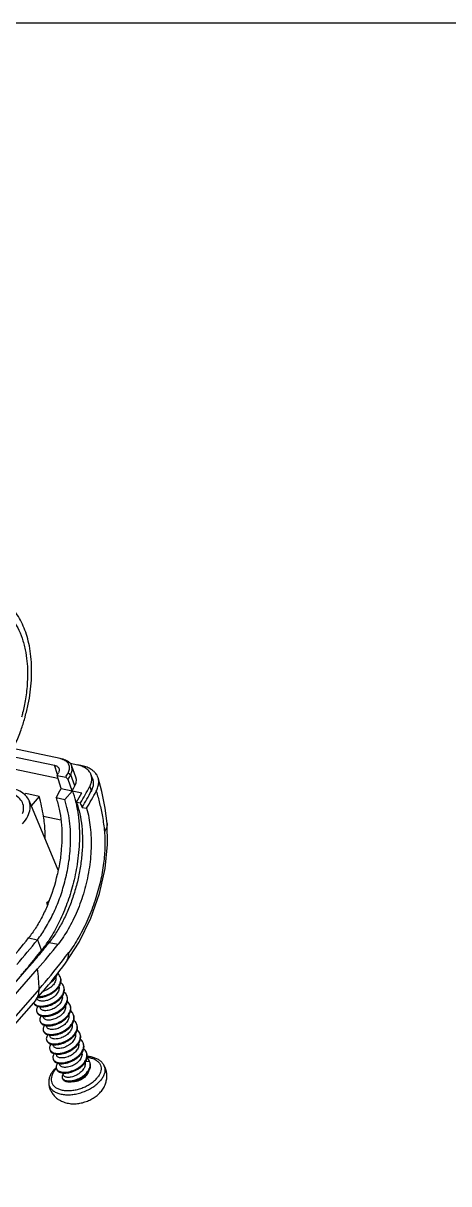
# Model space of a CAD drawing. Header units: millimetres. Extents: x 1786 to 4177, y -2705 to -1639.
# Drawn here: x 3556.9 to 3589.2, y -1758.6 to -1670.7 of the extents above; entities that cross this region are included whole.
import ezdxf

# ---------------------------------------------------------------- set-up
doc = ezdxf.new("R2010")
doc.units = ezdxf.units.MM
doc.layers.add('06___PRT_ALL_SURFS', color=7, linetype='Continuous')
doc.layers.add('3_ALL_AXES', color=7, linetype='Continuous')

# ---------------------------------------------------------------- blocks, each defined once
blk = doc.blocks.new('*u190')
at = {"color": 7, "linetype": 'Continuous'}
for p, q in [((64.61, 26.22, 0), (68.62, 25.37, 0)), ((69.13, 25.96, 0), (64.93, 26.85, 0)), ((63.99, 25.27, 0), (68.94, 24.22, 0)), ((68.89, 24.54, 0), (68.62, 25.37, 0)), ((70.7, 25.39, 0), (70.03, 25.53, 0)), ((70.53, 24.32, 0), (70.17, 25.3, 0)), ((71.1, 25.31, 0), (70.7, 25.4, 0)), ((68.86, 24.47, 0), (69.63, 24.31, 0)), ((69.22, 23.31, 0), (68.86, 24.47, 0)), ((69.85, 24.11, 0), (69.63, 24.31, 0)), ((69.84, 24.69, 0), (70.08, 24.53, 0)), ((70.2, 23.1, 0), (69.85, 24.11, 0)), ((70.44, 23.54, 0), (70.08, 24.53, 0)), ((72.03, 24.2, 0), (71.88, 24.57, 0)), ((65.98, 22.74, 0), (66.09, 22.86, 0)), ((67.28, 22.6, 0), (66.09, 22.86, 0)), ((69.22, 23.31, 0), (70.2, 23.1, 0)), ((69.54, 22.32, 0), (70.25, 23.09, 0)), ((70.25, 23.09, 0), (71.06, 22.92, 0)), ((71.77, 23.46, 0), (71.93, 23.08, 0)), ((68.96, 16.04, 0), (66.36, 22.24, 0)), ((67.28, 22.6, 0), (66.55, 21.77, 0)), ((68.77, 22.49, 0), (69.54, 22.32, 0)), ((70.59, 22.1, 0), (70.96, 22.02, 0)), ((67.65, 20.83, 0), (69.2, 20.51, 0)), ((71.11, 21.62, 0), (71.49, 21.54, 0)), ((73.37, 18.33, 0), (73.33, 20.2, 0)), ((73.33, 20.2, 0), (73.33, 20.19, 0)), ((68.08, 13.11, 0), (67.94, 13.14, 0)), ((68.02, 12.94, 0), (67.94, 13.14, 0)), ((66.32, 10, 0), (67.11, 9.83, 0)), ((68.17, 9.6, 0), (68.95, 9.44, 0)), ((9.29, -57.79, 0), (66.35, 7.41, 0)), ((10.07, -57.96, 0), (67.13, 7.25, 0)), ((69.62, 7.75, 0), (69.62, 7.76, 0)), ((67.26, 5.44, 0), (10.21, -59.76, 0)), ((66.96, 4.47, 0), (9.9, -60.73, 0)), ((66.77, 4.26, 0), (66.79, 4.2, 0)), ((67.05, 3.43, 0), (67.08, 3.36, 0)), ((67.34, 2.59, 0), (67.37, 2.52, 0)), ((67.63, 1.75, 0), (67.66, 1.67, 0)), ((67.93, 0.91, 0), (67.95, 0.83, 0)), ((68.22, 0.07, 0), (68.24, -0.01, 0)), ((68.51, -0.78, 0), (68.53, -0.85, 0)), ((71.43, -0.98, 0), (71.76, -1, 0)), ((71.78, -1.06, 0), (71.76, -1, 0)), ((68.8, -1.62, 0), (68.83, -1.69, 0)), ((71.81, -1.13, 0), (71.78, -1.06, 0)), ((69.32, -2.46, 0), (69.35, -2.54, 0))]:
    blk.add_line(p, q, dxfattribs=at)
at = {"color": 7, "linetype": 'Continuous', "elevation": 0}
for points in [[(73.33, 20.19), (73.16, 21.54), (72.85, 23.05), (72.51, 24.26)], [(69.62, 7.75), (70.82, 9.61), (71.86, 11.76), (72.63, 13.96), (73.14, 16.17), (73.37, 18.33)]]:
    blk.add_lwpolyline(points, dxfattribs=at)
at = {"color": 7, "linetype": 'Continuous'}
for centre, radius, start, end in [((33.32, 43.75, 0), 40.43, 331.5228, 331.909), ((33.52, 44.07, 0), 41.17, 331.2989, 331.9086), ((33.62, 43.99, 0), 41.33, 331.2482, 331.9085), ((32.89, 43.04, 0), 41.35, 330.192, 331.4978), ((33.99, 42.99, 0), 41.32, 331.2191, 331.9087), ((60.85, 19.84, 0), 9.95, 13.5026, 19.0468), ((33.07, 43.99, 0), 43.44, 329.735, 330.9811), ((33.4, 44.01, 0), 43.52, 329.6462, 331.8259), ((33.53, 43.65, 0), 43.55, 329.6273, 331.8252), ((33.95, 43.63, 0), 43.56, 329.5274, 331.8291), ((43.64, 16.73, 0), 24.36, 9.6899, 13.9459), ((60.24, 19.69, 0), 10.58, 13.1129, 13.5535), ((60.58, 17.9, 0), 11.16, 19.4731, 21.6444), ((52.65, 19.39, 0), 16.67, 337.9521, 347.0956), ((64.62, 16.96, 0), 5.07, 311.03, 314.5108), ((53.58, 19.03, 0), 15.67, 337.2417, 337.7035), ((53.5, 19.06, 0), 15.75, 337.7033, 337.8875), ((23.3, 43.88, 0), 54.76, 318.793, 321.7732), ((23.17, 44.51, 0), 55.97, 318.7997, 321.7164), ((23.55, 45.4, 0), 57.92, 318.7952, 321.6151), ((58.35, 16.13, 0), 11.66, 321.4472, 326.3842), ((24.66, 43.99, 0), 55.46, 320.6303, 321.6778), ((22.56, 45.73, 0), 58.18, 318.8095, 320.2225), ((23.74, 44.75, 0), 56.66, 320.227, 320.6325), ((27.17, 40.79, 0), 53.44, 322.1105, 323.0921), ((43.16, 4.56, 0), 24.12, 2.1081, 6.4118), ((24.34, 43.03, 0), 57.05, 318.7907, 322.0808), ((25.04, 41.26, 0), 55.77, 319.6856, 323.0706), ((67.54, 7.34, 0), 1.4, 326.7301, 329.0974), ((68.49, 6.29, 0), 0.7, 12.4725, 19.0524), ((22.37, 43.49, 0), 59.24, 318.8125, 319.7146), ((68.79, 5.45, 0), 0.701, 12.4752, 19.0479), ((67.11, 4.4, 0), 0.377, 202.1196, 211.4695), ((67.11, 4.4, 0), 0.374, 211.4739, 213.1901), ((69.08, 4.61, 0), 0.702, 12.4783, 19.0446), ((67.25, 4.54, 0), 0.572, 233.9597, 239.859), ((67.41, 3.56, 0), 0.378, 199.2258, 211.454), ((67.41, 3.56, 0), 0.376, 211.4494, 213.7022), ((69.37, 3.77, 0), 0.703, 12.4816, 19.0423), ((69.66, 2.92, 0), 0.704, 12.4853, 19.0411), ((67.7, 2.72, 0), 0.378, 199.2484, 214.2264), ((69.95, 2.08, 0), 0.705, 12.489, 19.041), ((67.99, 1.88, 0), 0.379, 199.269, 211.4601), ((67.99, 1.88, 0), 0.381, 211.4379, 214.7491), ((70.24, 1.24, 0), 0.705, 12.4928, 19.0418), ((68.28, 1.03, 0), 0.379, 199.2873, 211.4673), ((68.29, 1.04, 0), 0.383, 211.4368, 215.2705), ((68.57, 0.19, 0), 0.379, 199.303, 211.4768), ((70.53, 0.4, 0), 0.706, 12.4966, 19.0434), ((68.58, 0.19, 0), 0.385, 211.4385, 215.7905), ((68.87, -0.65, 0), 0.379, 199.3158, 211.4884), ((68.87, -0.65, 0), 0.387, 211.4429, 216.3092), ((69.82, 0.64, 0), 1.47, 326.0348, 326.7486), ((70.11, -0.21, 0), 1.47, 326.2743, 326.7498), ((70.82, -0.45, 0), 0.706, 12.5003, 19.046), ((69.16, -1.49, 0), 0.378, 199.3256, 211.5017), ((69.17, -1.49, 0), 0.389, 211.4496, 216.8267), ((71.13, -1.28, 0), 0.688, 9.2025, 19.0634), ((69.61, -2.35, 0), 0.31, 215.1002, 218.044)]:
    blk.add_arc(centre, radius, start, end, dxfattribs=at)
for points, start_tangent, end_tangent in [([(65.99, 29.57, 0), (66.02, 29.69, 0), (66.29, 30.8, 0), (66.47, 31.88, 0), (66.57, 32.96, 0), (66.59, 34.03, 0), (66.53, 35.06, 0), (66.39, 36, 0), (66.19, 36.83, 0), (65.93, 37.58, 0), (65.6, 38.28, 0), (65.2, 38.93, 0), (64.7, 39.5, 0), (64.16, 39.95, 0), (63.57, 40.27, 0), (63.08, 40.43, 0)], (0.271555, 0.962423), (-0.97355, 0.228472)), ([(59.24, 38.04, 0), (59.37, 38.18, 0), (59.5, 38.32, 0), (59.64, 38.46, 0), (59.78, 38.59, 0), (59.93, 38.72, 0), (60.08, 38.85, 0), (60.23, 38.96, 0), (60.38, 39.06, 0), (60.54, 39.16, 0), (60.71, 39.26, 0), (60.89, 39.36, 0), (61.09, 39.45, 0), (61.32, 39.54, 0), (61.56, 39.61, 0), (61.83, 39.67, 0), (62.12, 39.71, 0), (62.44, 39.72, 0), (62.79, 39.68, 0), (63.17, 39.6, 0), (63.57, 39.44, 0), (64, 39.2, 0), (64.45, 38.83, 0), (64.9, 38.32, 0), (65.35, 37.61, 0), (65.74, 36.7, 0), (66.02, 35.66, 0), (66.18, 34.63, 0), (66.23, 33.68, 0), (66.21, 32.8, 0), (66.15, 32, 0), (66.05, 31.28, 0), (65.93, 30.62, 0), (65.79, 30.04, 0), (65.69, 29.66, 0)], (0.658258, 0.752792), (-0.268033, -0.96341)), ([(63.94, 25.15, 0), (64.5, 26.02, 0), (65.16, 27.3, 0), (65.66, 28.52, 0), (65.99, 29.57, 0)], (0.58162, 0.813461), (0.271555, 0.962423)), ([(69.29, 25.91, 0), (69.13, 25.96, 0)], (-0.953505, 0.301378), (-0.97824, 0.207477)), ([(69.51, 25.82, 0), (69.29, 25.91, 0)], (-0.886041, 0.463607), (-0.953505, 0.301378)), ([(70.17, 25.3, 0), (70.02, 25.55, 0), (69.71, 25.78, 0), (69.3, 25.93, 0)], (-0.350646, 0.936508), (-0.97824, 0.207477)), ([(68.62, 25.37, 0), (68.75, 25.33, 0), (68.86, 25.28, 0), (68.94, 25.21, 0), (69.01, 25.12, 0), (69.03, 25.06, 0)], (0.97824, -0.207477), (0.307245, -0.95163)), ([(69.03, 25.06, 0), (69.04, 25.03, 0), (69.05, 24.93, 0), (69.03, 24.82, 0), (68.99, 24.71, 0)], (0.307245, -0.95163), (-0.470866, -0.882205)), ([(69.84, 24.69, 0), (69.96, 25.03, 0), (69.94, 25.34, 0), (69.79, 25.62, 0), (69.51, 25.82, 0)], (0.470866, 0.882205), (-0.886041, 0.463607)), ([(70.08, 24.53, 0), (70.2, 24.91, 0), (70.18, 25.25, 0), (70.17, 25.3, 0)], (0.470866, 0.882205), (-0.350646, 0.936508)), ([(71.07, 25.28, 0), (70.7, 25.39, 0)], (-0.932203, 0.361935), (-0.97824, 0.207477)), ([(71.39, 25.12, 0), (71.07, 25.28, 0)], (-0.844874, 0.534966), (-0.932203, 0.361935)), ([(72.11, 24.85, 0), (71.91, 25, 0), (71.54, 25.19, 0), (71.1, 25.31, 0)], (-0.759637, 0.650348), (-0.97824, 0.207477)), ([(71.88, 24.57, 0), (71.83, 24.67, 0), (71.65, 24.92, 0), (71.39, 25.12, 0)], (-0.386363, 0.922347), (-0.844874, 0.534966)), ([(72.51, 24.26, 0), (72.42, 24.48, 0), (72.2, 24.76, 0), (72.11, 24.85, 0)], (-0.304212, 0.952605), (-0.759637, 0.650348)), ([(70.44, 23.54, 0), (70.57, 23.91, 0), (70.55, 24.27, 0), (70.53, 24.32, 0)], (0.470866, 0.882205), (-0.350177, 0.936684)), ([(71.77, 23.46, 0), (71.9, 23.79, 0), (71.96, 24.1, 0), (71.93, 24.4, 0), (71.88, 24.57, 0)], (0.471902, 0.881651), (-0.386363, 0.922347)), ([(71.93, 23.08, 0), (72.06, 23.41, 0), (72.12, 23.72, 0), (72.09, 24.02, 0), (72.03, 24.2, 0)], (0.471902, 0.881651), (-0.386759, 0.922181)), ([(72.35, 23.07, 0), (72.5, 23.44, 0), (72.57, 23.81, 0), (72.54, 24.16, 0), (72.51, 24.26, 0)], (0.471977, 0.881611), (-0.304212, 0.952605)), ([(65.79, 21.07, 0), (65.87, 21.4, 0), (65.82, 21.93, 0), (65.55, 22.38, 0), (65.09, 22.73, 0), (64.45, 22.95, 0), (63.69, 23.03, 0), (62.85, 22.96, 0), (62, 22.74, 0)], (0.326978, 0.945032), (-0.947521, -0.319692)), ([(66.36, 22.24, 0), (66.08, 22.66, 0), (65.53, 23.07, 0), (64.78, 23.33, 0), (63.88, 23.42, 0), (62.9, 23.34, 0), (62.36, 23.22, 0)], (-0.389768, 0.920913), (-0.968193, -0.250206)), ([(72.35, 23.07, 0), (72.65, 21.98, 0), (72.9, 20.8, 0), (73.08, 19.46, 0)], (0.302617, -0.953112), (0.096736, -0.99531)), ([(65.79, 20.17, 0), (66.25, 20.84, 0), (66.45, 21.5, 0), (66.4, 22.13, 0), (66.36, 22.24, 0)], (0.658501, 0.75258), (-0.389768, 0.920913)), ([(67.11, 9.83, 0), (67.84, 10.9, 0), (68.51, 12.14, 0), (69.09, 13.51, 0), (69.54, 14.98, 0), (69.89, 16.6, 0), (70.06, 18.42, 0), (70.06, 19.4, 0), (69.97, 20.42, 0), (69.8, 21.39, 0), (69.54, 22.32, 0)], (0.619218, 0.785219), (-0.327217, 0.944949)), ([(70.54, 22.09, 0), (70.55, 22.03, 0), (70.75, 20.92, 0), (70.81, 20.34, 0), (70.84, 19.77, 0), (70.85, 18.65, 0), (70.65, 16.57, 0), (70.27, 14.72, 0), (69.74, 13.05, 0), (69.09, 11.49, 0), (68.32, 10.08, 0), (68.06, 9.68, 0)], (0.226876, -0.973924), (-0.554727, -0.832033)), ([(70.59, 22.1, 0), (70.88, 21.06, 0), (71.06, 19.94, 0), (71.13, 18.74, 0), (71.08, 17.5, 0), (70.92, 16.24, 0), (70.67, 14.98, 0), (70.31, 13.75, 0), (69.88, 12.58, 0), (69.37, 11.48, 0), (68.79, 10.48, 0), (68.17, 9.6, 0)], (0.327214, -0.94495), (-0.620047, -0.784565)), ([(68.77, 22.49, 0), (69.05, 21.45, 0), (69.23, 20.33, 0), (69.29, 19.13, 0), (69.24, 17.89, 0), (69.08, 16.63, 0), (68.89, 15.67, 0)], (0.327214, -0.94495), (-0.223614, -0.974678)), ([(67.8, 18.81, 0), (67.8, 18.83, 0), (67.79, 19.52, 0), (67.74, 20.19, 0), (67.65, 20.83, 0)], (0.019543, 0.999809), (-0.168947, 0.985625)), ([(71.49, 21.54, 0), (71.82, 19.85, 0), (71.89, 17.98, 0), (71.7, 16.05, 0), (71.27, 14.15, 0), (70.64, 12.37, 0), (69.85, 10.78, 0), (68.95, 9.44, 0)], (0.280879, -0.959743), (-0.620672, -0.78407)), ([(73.33, 20.19, 0), (73.31, 19.91, 0), (73.08, 19.46, 0)], (0.088616, -0.996066), (-0.615323, -0.788275)), ([(73.08, 19.46, 0), (73.12, 18.13, 0), (73.01, 16.64, 0), (72.72, 15.03, 0), (72.25, 13.35, 0), (71.61, 11.67, 0), (70.8, 10.07, 0), (69.9, 8.69, 0)], (0.096645, -0.995319), (-0.600457, -0.799657)), ([(68.03, 12.97, 0), (67.52, 11.87, 0), (66.94, 10.87, 0), (66.32, 10, 0)], (-0.38685, -0.922143), (-0.618475, -0.785804)), ([(67.11, 9.83, 0), (67.23, 9.51, 0), (67.35, 9.19, 0), (67.47, 8.87, 0)], (0.356979, -0.934112), (0.356579, -0.934265)), ([(69.62, 7.76, 0), (69.81, 8.11, 0), (69.9, 8.69, 0)], (0.598633, 0.801023), (-0.01785, 0.999841)), ([(68.23, 5.97, 0), (68.31, 6.03, 0), (68.53, 6.22, 0), (68.71, 6.43, 0), (68.77, 6.53, 0)], (0.822022, 0.569456), (0.516844, 0.85608)), ([(68.45, 6.26, 0), (68.5, 6.3, 0), (68.68, 6.51, 0), (68.72, 6.57, 0)], (0.729303, 0.684191), (0.548406, 0.836212)), ([(68.74, 6.48, 0), (68.75, 6.43, 0), (68.74, 6.26, 0), (68.69, 6.09, 0), (68.59, 5.91, 0)], (0.183674, -0.982987), (-0.559309, -0.828959)), ([(68.77, 6.53, 0), (68.84, 6.65, 0), (68.89, 6.8, 0)], (0.516844, 0.85608), (0.287214, 0.957866)), ([(69.16, 6.52, 0), (69.15, 6.53, 0), (69.05, 6.72, 0), (68.92, 6.85, 0)], (-0.326789, 0.945097), (-0.763893, 0.645343)), ([(69.01, 5.72, 0), (69.1, 5.89, 0), (69.18, 6.12, 0), (69.19, 6.33, 0), (69.18, 6.44, 0)], (0.548411, 0.836209), (-0.216309, 0.976325)), ([(69.06, 5.69, 0), (69.13, 5.82, 0), (69.2, 6.04, 0), (69.22, 6.26, 0), (69.18, 6.44, 0)], (0.516717, 0.856157), (-0.326789, 0.945097)), ([(66.96, 4.05, 0), (67.07, 3.99, 0), (67.28, 3.94, 0), (67.52, 3.93, 0), (67.79, 3.96, 0), (68.07, 4.02, 0), (68.35, 4.13, 0), (68.62, 4.27, 0), (68.87, 4.43, 0), (69.09, 4.63, 0), (69.27, 4.84, 0), (69.4, 5.06, 0), (69.47, 5.28, 0), (69.49, 5.49, 0), (69.47, 5.6, 0)], (0.864212, -0.503128), (-0.216333, 0.97632)), ([(66.96, 4.47, 0), (67.19, 4.88, 0), (67.26, 5.44, 0)], (0.656905, 0.753973), (-0.036044, 0.99935)), ([(67.15, 4.7, 0), (67.25, 4.7, 0), (67.52, 4.72, 0), (67.8, 4.79, 0), (68.08, 4.89, 0), (68.35, 5.03, 0), (68.6, 5.2, 0), (68.82, 5.39, 0), (69, 5.6, 0), (69.06, 5.69, 0)], (0.999236, -0.039082), (0.516717, 0.856157)), ([(67.21, 4.77, 0), (67.22, 4.77, 0), (67.49, 4.8, 0), (67.77, 4.86, 0), (68.05, 4.97, 0), (68.33, 5.1, 0), (68.58, 5.27, 0), (68.8, 5.46, 0), (68.97, 5.67, 0), (69.01, 5.72, 0)], (0.999862, 0.016634), (0.548411, 0.836209)), ([(68.59, 5.91, 0), (68.46, 5.75, 0), (68.29, 5.59, 0), (68.1, 5.46, 0), (67.89, 5.35, 0), (67.68, 5.27, 0), (67.63, 5.26, 0)], (-0.559309, -0.828959), (-0.96412, -0.265466)), ([(69.03, 5.64, 0), (69.04, 5.6, 0), (69.03, 5.43, 0), (68.98, 5.25, 0), (68.88, 5.07, 0)], (0.183986, -0.982929), (-0.559309, -0.828959)), ([(69.45, 5.68, 0), (69.44, 5.7, 0), (69.34, 5.88, 0), (69.2, 6.02, 0)], (-0.326696, 0.94513), (-0.778342, 0.62784)), ([(69.36, 4.85, 0), (69.42, 4.98, 0), (69.5, 5.2, 0), (69.51, 5.42, 0), (69.47, 5.6, 0)], (0.516609, 0.856221), (-0.326696, 0.94513)), ([(69.74, 4.84, 0), (69.73, 4.86, 0), (69.63, 5.04, 0), (69.49, 5.18, 0)], (-0.326621, 0.945155), (-0.778595, 0.627527)), ([(66.79, 4.2, 0), (66.83, 4.12, 0), (66.88, 4.05, 0)], (0.328576, -0.944477), (0.710733, -0.703462)), ([(66.8, 4.19, 0), (66.91, 4.08, 0)], (0.547428, -0.836853), (0.807921, -0.589291)), ([(66.94, 4, 0), (67.1, 3.92, 0), (67.31, 3.87, 0), (67.55, 3.86, 0), (67.81, 3.88, 0), (68.1, 3.95, 0), (68.38, 4.05, 0), (68.65, 4.19, 0), (68.9, 4.36, 0), (69.12, 4.55, 0), (69.3, 4.76, 0), (69.36, 4.85, 0)], (0.807921, -0.589291), (0.516609, 0.856221)), ([(67.18, 4.45, 0), (67.11, 4.52, 0), (67.08, 4.58, 0)], (-0.829041, 0.559188), (-0.329644, 0.944105)), ([(68.88, 5.07, 0), (68.76, 4.91, 0), (68.6, 4.76, 0), (68.41, 4.63, 0), (68.22, 4.53, 0), (68.01, 4.44, 0), (67.81, 4.39, 0), (67.62, 4.36, 0), (67.45, 4.37, 0), (67.3, 4.4, 0), (67.18, 4.45, 0)], (-0.559309, -0.828959), (-0.829041, 0.559188)), ([(69.17, 4.23, 0), (69.04, 4.06, 0), (68.88, 3.91, 0), (68.69, 3.78, 0), (68.49, 3.68, 0), (68.28, 3.59, 0), (68.07, 3.54, 0), (67.87, 3.52, 0), (67.7, 3.53, 0), (67.55, 3.57, 0), (67.44, 3.63, 0), (67.38, 3.72, 0), (67.37, 3.74, 0)], (-0.559309, -0.828959), (-0.323368, 0.946273)), ([(69.32, 4.8, 0), (69.33, 4.75, 0), (69.32, 4.58, 0), (69.27, 4.4, 0), (69.17, 4.23, 0)], (0.181428, -0.983404), (-0.559309, -0.828959)), ([(69.59, 4.04, 0), (69.69, 4.22, 0), (69.76, 4.44, 0), (69.78, 4.66, 0), (69.76, 4.76, 0)], (0.548406, 0.836212), (-0.216364, 0.976313)), ([(69.65, 4.01, 0), (69.72, 4.14, 0), (69.79, 4.37, 0), (69.8, 4.58, 0), (69.77, 4.76, 0)], (0.516378, 0.856361), (-0.326621, 0.945155)), ([(70.03, 3.99, 0), (70.02, 4.02, 0), (69.92, 4.2, 0), (69.78, 4.34, 0)], (-0.326563, 0.945175), (-0.778834, 0.62723)), ([(66.88, 4.05, 0), (66.94, 4, 0)], (0.710733, -0.703462), (0.807921, -0.589291)), ([(67.16, 3.91, 0), (67.1, 3.81, 0), (67.04, 3.64, 0), (67.04, 3.49, 0), (67.05, 3.43, 0)], (-0.588563, -0.808451), (0.328925, -0.944356)), ([(67.08, 3.36, 0), (67.12, 3.27, 0), (67.23, 3.16, 0), (67.4, 3.07, 0), (67.6, 3.02, 0), (67.85, 3.01, 0), (68.11, 3.04, 0), (68.39, 3.11, 0), (68.68, 3.21, 0), (68.95, 3.35, 0), (69.2, 3.52, 0), (69.42, 3.71, 0), (69.59, 3.92, 0), (69.65, 4.01, 0)], (0.328925, -0.944356), (0.516378, 0.856361)), ([(67.09, 3.35, 0), (67.21, 3.23, 0), (67.37, 3.15, 0), (67.58, 3.1, 0), (67.82, 3.09, 0), (68.09, 3.12, 0), (68.37, 3.18, 0), (68.65, 3.29, 0), (68.92, 3.43, 0), (69.17, 3.6, 0), (69.39, 3.79, 0), (69.56, 4, 0), (69.59, 4.04, 0)], (0.554893, -0.831922), (0.548406, 0.836212)), ([(67.37, 2.52, 0), (67.41, 2.43, 0), (67.53, 2.31, 0), (67.69, 2.23, 0), (67.9, 2.18, 0), (68.14, 2.17, 0), (68.41, 2.2, 0), (68.69, 2.27, 0), (68.97, 2.37, 0), (69.25, 2.51, 0), (69.49, 2.68, 0), (69.71, 2.88, 0), (69.89, 3.09, 0), (69.94, 3.17, 0)], (0.329156, -0.944276), (0.516316, 0.856398)), ([(67.39, 2.5, 0), (67.5, 2.39, 0), (67.67, 2.31, 0), (67.87, 2.26, 0), (68.12, 2.25, 0), (68.38, 2.28, 0), (68.66, 2.34, 0), (68.95, 2.45, 0), (69.22, 2.59, 0), (69.47, 2.76, 0), (69.68, 2.95, 0), (69.86, 3.16, 0), (69.88, 3.2, 0)], (0.562485, -0.826808), (0.548396, 0.836219)), ([(69.47, 3.39, 0), (69.33, 3.22, 0), (69.16, 3.07, 0), (68.97, 2.93, 0), (68.76, 2.83, 0), (68.55, 2.75, 0), (68.34, 2.7, 0), (68.14, 2.68, 0), (67.97, 2.69, 0), (67.83, 2.73, 0), (67.73, 2.8, 0), (67.66, 2.89, 0), (67.66, 2.9, 0)], (-0.559309, -0.828959), (-0.323769, 0.946136)), ([(69.61, 3.96, 0), (69.62, 3.91, 0), (69.61, 3.74, 0), (69.56, 3.56, 0), (69.47, 3.39, 0)], (0.181546, -0.983382), (-0.559309, -0.828959)), ([(69.91, 3.12, 0), (69.91, 3.07, 0), (69.91, 2.9, 0), (69.85, 2.72, 0), (69.76, 2.55, 0)], (0.180649, -0.983548), (-0.559309, -0.828959)), ([(69.88, 3.2, 0), (69.99, 3.38, 0), (70.06, 3.61, 0), (70.07, 3.82, 0), (70.05, 3.92, 0)], (0.548396, 0.836219), (-0.216399, 0.976305)), ([(69.94, 3.17, 0), (70.01, 3.31, 0), (70.08, 3.53, 0), (70.09, 3.74, 0), (70.06, 3.92, 0)], (0.516316, 0.856398), (-0.326563, 0.945175)), ([(70.32, 3.15, 0), (70.31, 3.19, 0), (70.2, 3.37, 0), (70.07, 3.5, 0)], (-0.326523, 0.945189), (-0.77906, 0.626949)), ([(67.45, 3.06, 0), (67.39, 2.96, 0), (67.33, 2.8, 0), (67.33, 2.64, 0), (67.34, 2.59, 0)], (-0.588396, -0.808573), (0.329156, -0.944276)), ([(67.74, 2.22, 0), (67.68, 2.12, 0), (67.62, 1.95, 0), (67.62, 1.8, 0), (67.63, 1.75, 0)], (-0.588195, -0.808719), (0.329354, -0.944206)), ([(67.66, 1.67, 0), (67.71, 1.58, 0), (67.82, 1.47, 0), (67.99, 1.39, 0), (68.2, 1.34, 0), (68.44, 1.33, 0), (68.71, 1.36, 0), (68.99, 1.43, 0), (69.27, 1.53, 0), (69.54, 1.67, 0), (69.79, 1.84, 0), (70.01, 2.04, 0), (70.18, 2.25, 0), (70.23, 2.33, 0)], (0.329354, -0.944206), (0.516122, 0.856515)), ([(67.68, 1.66, 0), (67.8, 1.55, 0), (67.96, 1.46, 0), (68.17, 1.42, 0), (68.41, 1.41, 0), (68.68, 1.44, 0), (68.96, 1.5, 0), (69.25, 1.61, 0), (69.52, 1.75, 0), (69.77, 1.92, 0), (69.98, 2.12, 0), (70.15, 2.33, 0), (70.18, 2.36, 0)], (0.570006, -0.82164), (0.54838, 0.836229)), ([(69.76, 2.55, 0), (69.62, 2.38, 0), (69.46, 2.23, 0), (69.27, 2.1, 0), (69.06, 1.99, 0), (68.85, 1.91, 0), (68.65, 1.86, 0), (68.45, 1.84, 0), (68.28, 1.85, 0), (68.13, 1.89, 0), (68.02, 1.95, 0), (67.96, 2.04, 0), (67.95, 2.06, 0)], (-0.559309, -0.828959), (-0.323749, 0.946143)), ([(69.81, 0.91, 0), (70.06, 1.08, 0), (70.28, 1.28, 0), (70.45, 1.49, 0), (70.57, 1.71, 0), (70.64, 1.93, 0), (70.65, 2.15, 0), (70.64, 2.23, 0)], (0.857395, 0.51466), (-0.216479, 0.976287)), ([(70.2, 2.27, 0), (70.2, 2.22, 0), (70.2, 2.05, 0), (70.14, 1.88, 0), (70.05, 1.7, 0)], (0.178374, -0.983963), (-0.559309, -0.828959)), ([(70.18, 2.36, 0), (70.28, 2.55, 0), (70.35, 2.77, 0), (70.36, 2.98, 0), (70.34, 3.08, 0)], (0.54838, 0.836229), (-0.216438, 0.976296)), ([(70.23, 2.33, 0), (70.31, 2.47, 0), (70.37, 2.69, 0), (70.39, 2.91, 0), (70.35, 3.08, 0)], (0.516122, 0.856515), (-0.326523, 0.945189)), ([(70.61, 2.31, 0), (70.6, 2.35, 0), (70.49, 2.53, 0), (70.36, 2.66, 0)], (-0.326498, 0.945198), (-0.779273, 0.626685)), ([(70.52, 1.48, 0), (70.6, 1.63, 0), (70.67, 1.85, 0), (70.68, 2.07, 0), (70.64, 2.23, 0)], (0.515888, 0.856656), (-0.326498, 0.945198)), ([(68.04, 1.38, 0), (67.97, 1.27, 0), (67.91, 1.11, 0), (67.91, 0.95, 0), (67.93, 0.91, 0)], (-0.587961, -0.808889), (0.329516, -0.94415)), ([(69.61, 1.28, 0), (69.4, 1.17, 0), (69.19, 1.08, 0), (68.97, 1.02, 0), (68.77, 1, 0), (68.59, 1, 0), (68.44, 1.04, 0), (68.32, 1.1, 0), (68.25, 1.19, 0), (68.24, 1.22, 0)], (-0.83979, -0.542912), (-0.322934, 0.946421)), ([(70.05, 1.7, 0), (69.93, 1.55, 0), (69.78, 1.41, 0), (69.61, 1.28, 0)], (-0.559309, -0.828959), (-0.83979, -0.542912)), ([(69.84, 0.84, 0), (70.09, 1.01, 0), (70.3, 1.2, 0), (70.48, 1.41, 0), (70.52, 1.48, 0)], (0.857395, 0.51466), (0.515888, 0.856656)), ([(70.49, 1.43, 0), (70.49, 1.39, 0), (70.49, 1.21, 0), (70.44, 1.04, 0), (70.34, 0.86, 0)], (0.178738, -0.983897), (-0.559309, -0.828959)), ([(70.91, 1.47, 0), (70.89, 1.51, 0), (70.78, 1.69, 0), (70.66, 1.81, 0)], (-0.326489, 0.945201), (-0.779471, 0.626438)), ([(70.76, 0.67, 0), (70.87, 0.87, 0), (70.93, 1.09, 0), (70.94, 1.31, 0), (70.93, 1.39, 0)], (0.54833, 0.836262), (-0.216521, 0.976278)), ([(70.81, 0.64, 0), (70.89, 0.8, 0), (70.96, 1.02, 0), (70.97, 1.23, 0), (70.93, 1.39, 0)], (0.515854, 0.856677), (-0.326489, 0.945201)), ([(67.95, 0.83, 0), (68, 0.74, 0), (68.12, 0.63, 0), (68.28, 0.54, 0), (68.49, 0.5, 0), (68.74, 0.49, 0), (69.01, 0.52, 0), (69.29, 0.59, 0), (69.57, 0.7, 0), (69.84, 0.84, 0)], (0.329516, -0.94415), (0.857395, 0.51466)), ([(67.97, 0.81, 0), (68.09, 0.7, 0), (68.26, 0.62, 0), (68.47, 0.57, 0), (68.71, 0.56, 0), (68.98, 0.6, 0), (69.26, 0.66, 0), (69.54, 0.77, 0), (69.81, 0.91, 0)], (0.577458, -0.81642), (0.857395, 0.51466)), ([(68.33, 0.54, 0), (68.26, 0.42, 0), (68.2, 0.26, 0), (68.21, 0.11, 0), (68.22, 0.07, 0)], (-0.587692, -0.809084), (0.329638, -0.944107)), ([(68.24, -0.01, 0), (68.29, -0.11, 0), (68.41, -0.22, 0), (68.58, -0.3, 0), (68.79, -0.35, 0), (69.04, -0.35, 0), (69.3, -0.32, 0), (69.59, -0.25, 0), (69.87, -0.14, 0), (70.14, 0, 0), (70.39, 0.17, 0), (70.6, 0.36, 0), (70.77, 0.58, 0), (70.81, 0.64, 0)], (0.329638, -0.944107), (0.515854, 0.856677)), ([(68.27, -0.03, 0), (68.39, -0.14, 0), (68.55, -0.22, 0), (68.76, -0.27, 0), (69.01, -0.28, 0), (69.28, -0.25, 0), (69.56, -0.18, 0), (69.84, -0.07, 0), (70.11, 0.07, 0), (70.36, 0.25, 0), (70.57, 0.44, 0), (70.74, 0.65, 0), (70.76, 0.67, 0)], (0.584839, -0.81115), (0.54833, 0.836262)), ([(70.34, 0.86, 0), (70.21, 0.69, 0), (70.04, 0.54, 0), (69.84, 0.41, 0), (69.64, 0.3, 0), (69.43, 0.22, 0), (69.22, 0.17, 0), (69.02, 0.15, 0), (68.85, 0.16, 0), (68.71, 0.2, 0), (68.6, 0.27, 0), (68.54, 0.36, 0), (68.53, 0.37, 0)], (-0.559309, -0.828959), (-0.323727, 0.94615)), ([(70.63, 0.02, 0), (70.5, -0.14, 0), (70.34, -0.3, 0), (70.15, -0.43, 0), (69.94, -0.54, 0), (69.73, -0.62, 0), (69.52, -0.67, 0), (69.33, -0.69, 0), (69.16, -0.68, 0), (69.01, -0.64, 0), (68.9, -0.58, 0), (68.83, -0.49, 0), (68.83, -0.47, 0)], (-0.559309, -0.828959), (-0.323743, 0.946145)), ([(70.78, 0.59, 0), (70.79, 0.54, 0), (70.78, 0.37, 0), (70.73, 0.19, 0), (70.63, 0.02, 0)], (0.176279, -0.98434), (-0.559309, -0.828959)), ([(71.2, 0.63, 0), (71.18, 0.67, 0), (71.07, 0.85, 0), (70.95, 0.97, 0)], (-0.326495, 0.945199), (-0.779655, 0.626209)), ([(71.05, -0.17, 0), (71.16, 0.04, 0), (71.23, 0.26, 0), (71.23, 0.47, 0), (71.22, 0.55, 0)], (0.548295, 0.836285), (-0.216561, 0.976269)), ([(71.11, -0.2, 0), (71.19, -0.04, 0), (71.25, 0.18, 0), (71.26, 0.4, 0), (71.22, 0.55, 0)], (0.515611, 0.856823), (-0.326495, 0.945199)), ([(71.49, -0.22, 0), (71.47, -0.16, 0), (71.36, 0.01, 0), (71.24, 0.13, 0)], (-0.326513, 0.945193), (-0.779825, 0.625998)), ([(68.62, -0.31, 0), (68.55, -0.42, 0), (68.49, -0.59, 0), (68.5, -0.74, 0), (68.51, -0.78, 0)], (-0.587388, -0.809305), (0.329716, -0.94408)), ([(68.53, -0.85, 0), (68.59, -0.95, 0), (68.71, -1.06, 0), (68.88, -1.14, 0), (69.09, -1.19, 0), (69.33, -1.2, 0), (69.6, -1.16, 0), (69.88, -1.09, 0), (70.17, -0.98, 0), (70.44, -0.84, 0), (70.68, -0.67, 0), (70.9, -0.47, 0), (71.07, -0.26, 0), (71.11, -0.2, 0)], (0.329716, -0.94408), (0.515611, 0.856823)), ([(68.56, -0.88, 0), (68.68, -0.99, 0), (68.85, -1.07, 0), (69.06, -1.11, 0), (69.31, -1.12, 0), (69.58, -1.09, 0), (69.86, -1.02, 0), (70.14, -0.91, 0), (70.41, -0.76, 0), (70.66, -0.59, 0), (70.87, -0.4, 0), (71.04, -0.18, 0)], (0.592147, -0.80583), (0.558671, 0.829389)), ([(68.85, -1.72, 0), (68.97, -1.83, 0), (69.15, -1.91, 0), (69.36, -1.95, 0), (69.6, -1.96, 0), (69.87, -1.93, 0), (70.16, -1.85, 0), (70.44, -1.75, 0), (70.71, -1.6, 0), (70.95, -1.43, 0), (71.17, -1.23, 0), (71.33, -1.02, 0)], (0.599383, -0.800462), (0.555209, 0.831711)), ([(70.92, -0.82, 0), (70.79, -0.99, 0), (70.62, -1.14, 0), (70.43, -1.27, 0), (70.23, -1.38, 0), (70.02, -1.46, 0), (69.8, -1.51, 0), (69.61, -1.53, 0), (69.44, -1.52, 0), (69.29, -1.48, 0), (69.19, -1.41, 0), (69.12, -1.32, 0), (69.12, -1.31, 0)], (-0.559309, -0.828959), (-0.32363, 0.946184)), ([(71.07, -0.26, 0), (71.08, -0.3, 0), (71.07, -0.47, 0), (71.02, -0.65, 0), (70.92, -0.82, 0)], (0.17488, -0.98459), (-0.559309, -0.828959)), ([(71.34, -1.01, 0), (71.45, -0.8, 0), (71.52, -0.58, 0), (71.52, -0.36, 0), (71.51, -0.29, 0)], (0.548287, 0.83629), (-0.2166, 0.97626)), ([(71.4, -1.04, 0), (71.48, -0.88, 0), (71.54, -0.66, 0), (71.55, -0.44, 0), (71.52, -0.29, 0)], (0.515345, 0.856983), (-0.326513, 0.945193)), ([(71.76, -1, 0), (71.65, -0.82, 0), (71.53, -0.71, 0)], (-0.406032, 0.913859), (-0.78007, 0.625693)), ([(68.91, -1.15, 0), (68.84, -1.27, 0), (68.78, -1.43, 0), (68.79, -1.59, 0), (68.8, -1.62, 0)], (-0.587048, -0.809552), (0.329747, -0.944069)), ([(68.83, -1.69, 0), (68.88, -1.8, 0), (69, -1.91, 0), (69.17, -1.99, 0), (69.38, -2.03, 0), (69.63, -2.04, 0), (69.9, -2, 0), (70.18, -1.93, 0), (70.46, -1.82, 0), (70.73, -1.68, 0), (70.98, -1.51, 0), (71.19, -1.31, 0), (71.36, -1.1, 0), (71.4, -1.04, 0)], (0.329747, -0.944069), (0.515345, 0.856983)), ([(69.35, -2.54, 0), (69.36, -2.56, 0), (69.42, -2.65, 0), (69.52, -2.72, 0), (69.65, -2.78, 0), (69.82, -2.81, 0), (70.01, -2.81, 0), (70.21, -2.79, 0), (70.44, -2.74, 0), (70.66, -2.67, 0), (70.89, -2.57, 0), (71.1, -2.45, 0), (71.3, -2.3, 0), (71.47, -2.14, 0), (71.62, -1.97, 0), (71.73, -1.79, 0), (71.81, -1.6, 0), (71.84, -1.42, 0), (71.83, -1.24, 0), (71.81, -1.13, 0)], (0.325177, -0.945653), (-0.326775, 0.945102)), ([(69.37, -2.54, 0), (69.46, -2.62, 0), (69.58, -2.69, 0), (69.74, -2.72, 0), (69.93, -2.74, 0), (70.14, -2.72, 0), (70.36, -2.68, 0), (70.59, -2.61, 0), (70.82, -2.51, 0), (71.04, -2.39, 0), (71.25, -2.25, 0), (71.43, -2.08, 0), (71.58, -1.91, 0), (71.7, -1.73, 0), (71.78, -1.54, 0), (71.82, -1.35, 0), (71.81, -1.17, 0)], (0.616221, -0.787573), (-0.159902, 0.987133)), ([(71.22, -1.67, 0), (71.09, -1.84, 0), (70.93, -1.99, 0), (70.74, -2.13, 0), (70.54, -2.24, 0), (70.34, -2.33, 0), (70.13, -2.39, 0), (69.94, -2.42, 0), (69.77, -2.42, 0), (69.63, -2.4, 0), (69.52, -2.35, 0), (69.46, -2.28, 0), (69.44, -2.25, 0)], (-0.548832, -0.835932), (-0.322317, 0.946632)), ([(71.61, -1.99, 0), (71.59, -2.06, 0), (71.51, -2.21, 0), (71.38, -2.35, 0), (71.22, -2.49, 0), (71.03, -2.61, 0), (70.82, -2.71, 0), (70.59, -2.78, 0), (70.37, -2.81, 0), (70.15, -2.82, 0), (70.05, -2.81, 0)], (-0.23812, -0.971236), (-0.99209, 0.125526)), ([(71.36, -1.09, 0), (71.36, -1.1, 0), (71.37, -1.24, 0), (71.35, -1.38, 0), (71.3, -1.53, 0), (71.22, -1.67, 0)], (0.181618, -0.983369), (-0.548832, -0.835932)), ([(69.4, -2.13, 0), (69.34, -2.23, 0), (69.31, -2.34, 0), (69.32, -2.45, 0), (69.32, -2.46, 0)], (-0.597367, -0.801968), (0.328511, -0.9445)), ([(69.32, -2.46, 0), (69.36, -2.53, 0)], (0.328511, -0.9445), (0.574955, -0.818185))]:
    blk.add_spline(points, degree=3, dxfattribs=dict(at, start_tangent=start_tangent, end_tangent=end_tangent))
at = {"layer": '06___PRT_ALL_SURFS', "color": 7, "linetype": 'Continuous'}
for p, q in [((67.47, 8.87, 0), (67.56, 8.85, 0)), ((66.31, 7.44, 0), (66.28, 7.4, 0))]:
    blk.add_line(p, q, dxfattribs=at)
for centre, radius, start, end in [((24.35, 42.88, 0), 54.92, 319.8198, 321.734), ((22.49, 44.44, 0), 57.35, 318.8121, 319.77)]:
    blk.add_arc(centre, radius, start, end, dxfattribs=at)
at = {"layer": '3_ALL_AXES', "color": 7, "linetype": 'Continuous'}
for p, q in [((67.08, 4.58, 0), (67.07, 4.61, 0)), ((67.37, 3.74, 0), (67.32, 3.87, 0)), ((67.66, 2.9, 0), (67.62, 3.02, 0)), ((67.95, 2.06, 0), (67.91, 2.18, 0)), ((68.24, 1.22, 0), (68.2, 1.34, 0)), ((68.53, 0.37, 0), (68.49, 0.5, 0)), ((68.83, -0.47, 0), (68.78, -0.34, 0)), ((69.12, -1.31, 0), (69.07, -1.19, 0)), ((69.44, -2.25, 0), (69.36, -2.03, 0))]:
    blk.add_line(p, q, dxfattribs=at)
for centre, radius, start, end in [((70.6, -3.53, 0), 2.69, 133.2789, 138.7517), ((70.45, -3.24, 0), 2.29, 136.4085, 138.8022), ((70.76, -3.7, 0), 2.92, 132.4861, 133.3385), ((70.51, -3.3, 0), 2.39, 135.8293, 136.4198), ((72.21, -1.75, 0), 0.922, 29.166, 34.3386)]:
    blk.add_arc(centre, radius, start, end, dxfattribs=at)
for points, start_tangent, end_tangent in [([(71.54, -0.64, 0), (71.64, -0.65, 0), (71.98, -0.72, 0), (72.27, -0.84, 0), (72.5, -1.01, 0), (72.67, -1.21, 0), (72.76, -1.44, 0), (72.78, -1.69, 0), (72.73, -1.96, 0), (72.6, -2.23, 0), (72.4, -2.5, 0)], (0.995636, -0.093321), (-0.658501, -0.75258)), ([(72.97, -1.23, 0), (72.79, -1.02, 0), (72.54, -0.84, 0), (72.24, -0.7, 0), (71.89, -0.6, 0), (71.55, -0.56, 0)], (-0.563421, 0.82617), (-0.998359, 0.05727)), ([(68.58, -1.76, 0), (68.36, -2.04, 0), (68.21, -2.34, 0), (68.13, -2.63, 0), (68.12, -2.91, 0)], (-0.658501, -0.75258), (0.068135, -0.997676)), ([(68.72, -1.72, 0), (68.52, -1.99, 0), (68.39, -2.27, 0), (68.34, -2.54, 0), (68.36, -2.79, 0), (68.45, -3.02, 0), (68.62, -3.22, 0), (68.85, -3.39, 0), (69.14, -3.5, 0), (69.48, -3.58, 0), (69.86, -3.6, 0), (70.26, -3.57, 0), (70.67, -3.49, 0), (71.07, -3.37, 0), (71.46, -3.2, 0), (71.82, -3, 0), (72.14, -2.76, 0), (72.4, -2.5, 0)], (-0.658501, -0.75258), (0.658501, 0.75258)), ([(73.01, -1.3, 0), (73.1, -1.53, 0), (73.13, -1.82, 0), (73.06, -2.12, 0), (72.92, -2.43, 0), (72.69, -2.73, 0)], (0.48724, -0.873268), (-0.658501, -0.75258)), ([(72.74, -3.72, 0), (73, -3.37, 0), (73.17, -3, 0), (73.27, -2.63, 0), (73.3, -2.26, 0), (73.26, -1.9, 0), (73.15, -1.55, 0), (72.97, -1.23, 0)], (0.658501, 0.75258), (-0.563421, 0.82617)), ([(68.12, -2.91, 0), (68.17, -3.26, 0), (68.3, -3.6, 0), (68.49, -3.91, 0), (68.73, -4.19, 0), (69.06, -4.43, 0), (69.44, -4.61, 0), (69.87, -4.73, 0), (70.33, -4.77, 0), (70.79, -4.74, 0), (71.24, -4.64, 0), (71.67, -4.48, 0), (72.07, -4.28, 0), (72.43, -4.02, 0), (72.74, -3.72, 0)], (0.068135, -0.997676), (0.658501, 0.75258)), ([(68.12, -2.91, 0), (68.14, -3.06, 0), (68.14, -3.07, 0)], (0.068024, -0.997684), (0.239282, -0.97095)), ([(68.14, -3.07, 0), (68.25, -3.32, 0), (68.43, -3.54, 0), (68.7, -3.73, 0), (69.02, -3.86, 0), (69.41, -3.94, 0), (69.83, -3.97, 0), (70.28, -3.94, 0), (70.74, -3.85, 0), (71.2, -3.71, 0), (71.64, -3.52, 0), (72.04, -3.29, 0), (72.4, -3.02, 0), (72.69, -2.73, 0)], (0.239282, -0.97095), (0.658501, 0.75258))]:
    blk.add_spline(points, degree=3, dxfattribs=dict(at, start_tangent=start_tangent, end_tangent=end_tangent))
blk = doc.blocks.new('*u349')
at = {"layer": 'Defpoints', "color": 2}
blk.add_lwpolyline([(0, 227.872), (-162.933, 227.872), (-162.933, 0), (0, 0)], close=True, dxfattribs=at)
at = {"xscale": 0.849999999999909, "yscale": 0.849999999999909, "zscale": 0.85}
blk.add_blockref('*u190', (-91.466, 150.143), dxfattribs=at)

msp = doc.modelspace()

# ---------------------------------------------------------------- block references
msp.add_blockref('*u349', (3592.438, -1898.608))

doc.saveas('drawing.dxf')
